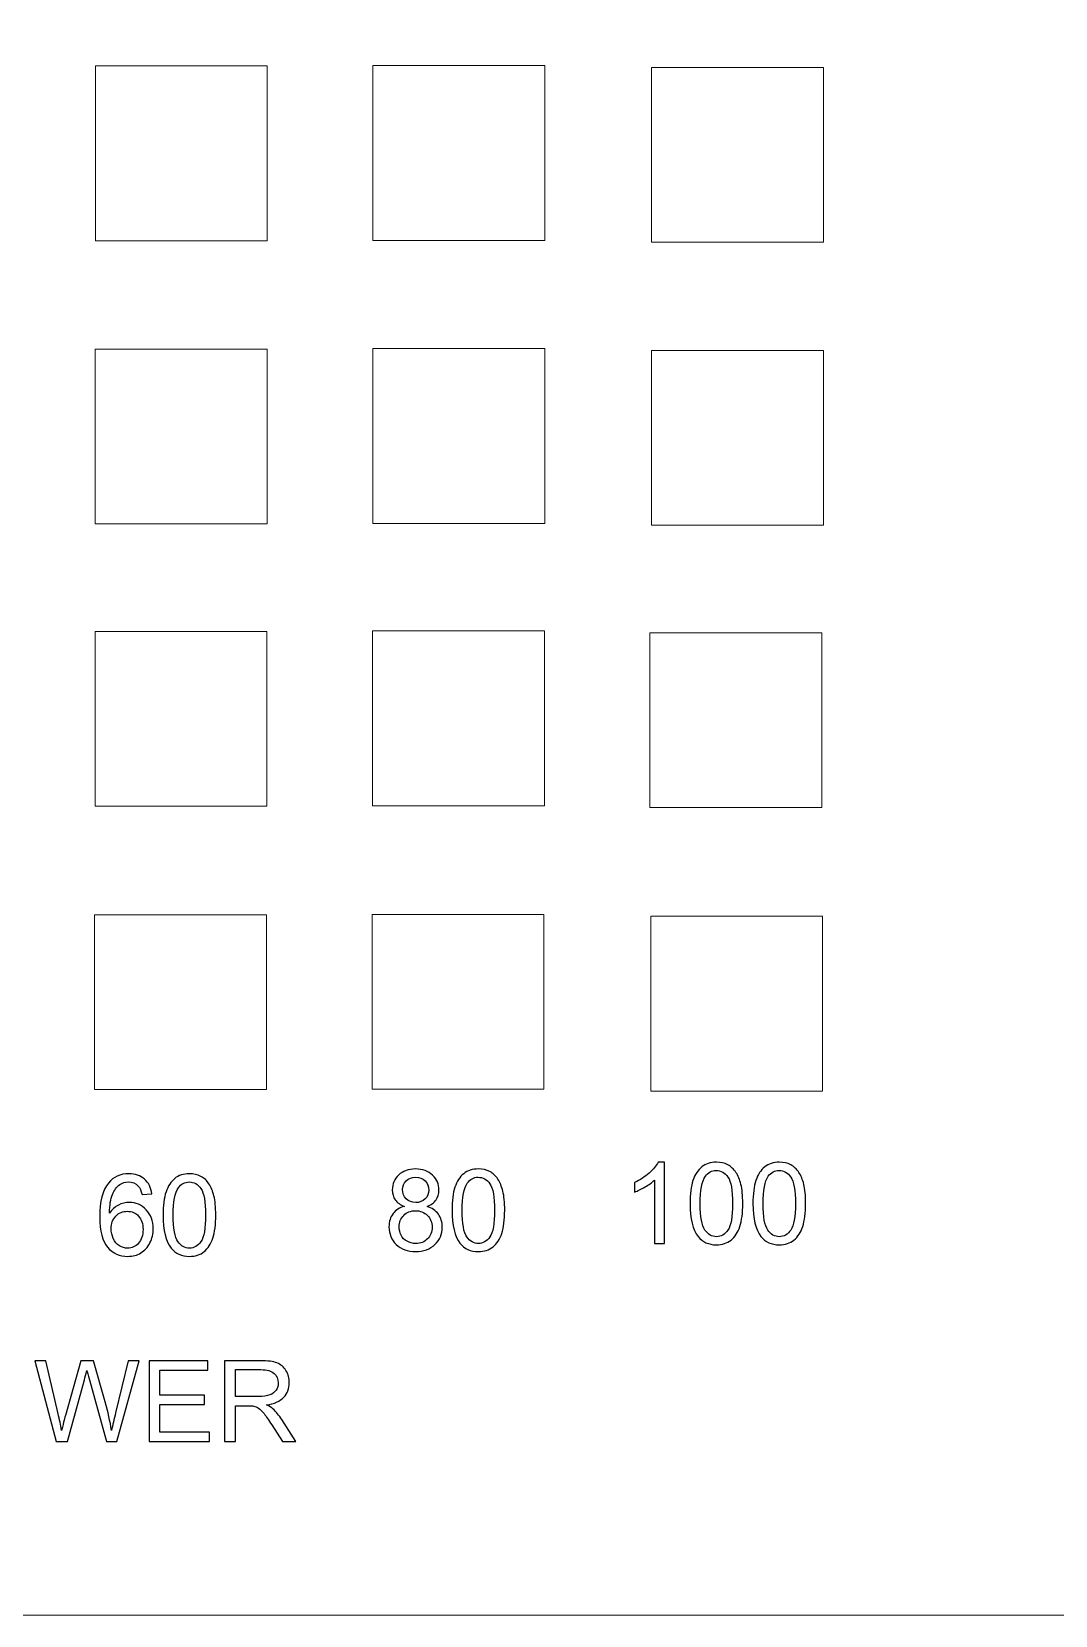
# Model space of a CAD drawing. Header units: centimetres. Extents: x -5.3 to 8.7, y 2.6 to 13.2.
# Drawn here: x -1.89 to 1.63, y 2.65 to 8.09 of the extents above; entities that cross this region are included whole.
import ezdxf

# ---------------------------------------------------------------- set-up
doc = ezdxf.new("R2010")
doc.units = ezdxf.units.CM
doc.header["$MEASUREMENT"] = 0
doc.layers.add('Layer 1', color=7, linetype='Continuous')

msp = doc.modelspace()

# ---------------------------------------------------------------- linework, layer by layer
at = {"layer": 'Layer 1', "color": 250, "lineweight": 9}
for points in [[(-5.3368, 2.64968), (8.73188, 2.64968), (8.73188, 13.15154), (-5.3368, 13.15154), (-5.3368, 2.64968)], [(-1.66745, 7.36774), (-1.07749, 7.36774), (-1.07749, 7.96774), (-1.66745, 7.96774), (-1.66745, 7.36774)], [(-0.71506, 7.36902), (-0.1251, 7.36902), (-0.1251, 7.96902), (-0.71506, 7.96902), (-0.71506, 7.36902)], [(0.24135, 7.36267), (0.83131, 7.36267), (0.83131, 7.96267), (0.24135, 7.96267), (0.24135, 7.36267)], [(-1.66788, 6.39622), (-1.07792, 6.39622), (-1.07792, 6.99622), (-1.66788, 6.99622), (-1.66788, 6.39622)], [(-0.71549, 6.3975), (-0.12553, 6.3975), (-0.12553, 6.9975), (-0.71549, 6.9975), (-0.71549, 6.3975)], [(0.24092, 6.39115), (0.83088, 6.39115), (0.83088, 6.99115), (0.24092, 6.99115), (0.24092, 6.39115)], [(-1.66859, 5.42714), (-1.07863, 5.42714), (-1.07863, 6.02714), (-1.66859, 6.02714), (-1.66859, 5.42714)], [(-0.7162, 5.42842), (-0.12624, 5.42842), (-0.12624, 6.02842), (-0.7162, 6.02842), (-0.7162, 5.42842)], [(0.23554, 5.42207), (0.8255, 5.42207), (0.8255, 6.02207), (0.23554, 6.02207), (0.23554, 5.42207)], [(-0.71818, 4.45549), (-0.12822, 4.45549), (-0.12822, 5.05549), (-0.71818, 5.05549), (-0.71818, 4.45549)], [(-1.67057, 4.45421), (-1.08061, 4.45421), (-1.08061, 5.05421), (-1.67057, 5.05421), (-1.67057, 4.45421)], [(0.23823, 4.44914), (0.82819, 4.44914), (0.82819, 5.04914), (0.23823, 5.04914), (0.23823, 4.44914)]]:
    msp.add_lwpolyline(points, close=True, dxfattribs=at)
at = {"layer": 'Layer 1', "color": 250}
for points, knots in [([(0.28537, 3.92603), (0.28537, 3.92603), (0.25122, 3.92603), (0.25122, 3.92603), (0.25122, 3.92603), (0.25122, 4.14347), (0.25122, 4.14347), (0.24301, 4.13558), (0.2322, 4.12776), (0.21888, 4.11993), (0.20556, 4.1121), (0.19353, 4.10622), (0.18292, 4.10234), (0.18292, 4.10234), (0.18292, 4.13532), (0.18292, 4.13532), (0.202, 4.14425), (0.21869, 4.15511), (0.23298, 4.16792), (0.24727, 4.18066), (0.25743, 4.19302), (0.26338, 4.20505), (0.26338, 4.20505), (0.28537, 4.20505), (0.28537, 4.20505), (0.28537, 4.20505), (0.28537, 3.92603), (0.28537, 3.92603)], [0, 0, 0, 0, 0.1111111, 0.1111111, 0.1111111, 0.2222222, 0.2222222, 0.2222222, 0.3333333, 0.3333333, 0.3333333, 0.4444444, 0.4444444, 0.4444444, 0.5555556, 0.5555556, 0.5555556, 0.6666667, 0.6666667, 0.6666667, 0.7777778, 0.7777778, 0.7777778, 0.8888889, 0.8888889, 0.8888889, 1, 1, 1, 1]), ([(0.37314, 4.06314), (0.37314, 4.09594), (0.3765, 4.12245), (0.38323, 4.1425), (0.39002, 4.16262), (0.40004, 4.17807), (0.41337, 4.18888), (0.42663, 4.19968), (0.44338, 4.20505), (0.46356, 4.20505), (0.47843, 4.20505), (0.4915, 4.20207), (0.50282, 4.19606), (0.51407, 4.19004), (0.52338, 4.18137), (0.53063, 4.17006), (0.53787, 4.1588), (0.54356, 4.14503), (0.5477, 4.12879), (0.5519, 4.11256), (0.55397, 4.09063), (0.55397, 4.06314), (0.55397, 4.03055), (0.55061, 4.00416), (0.54395, 3.98411), (0.53729, 3.964), (0.52726, 3.94854), (0.51394, 3.93767), (0.50068, 3.92681), (0.48386, 3.92137), (0.46356, 3.92137), (0.43685, 3.92137), (0.41583, 3.93088), (0.40056, 3.94996), (0.38226, 3.97324), (0.37314, 4.01095), (0.37314, 4.06314)], [0, 0, 0, 0, 0.0833333, 0.0833333, 0.0833333, 0.1666667, 0.1666667, 0.1666667, 0.25, 0.25, 0.25, 0.3333333, 0.3333333, 0.3333333, 0.4166667, 0.4166667, 0.4166667, 0.5, 0.5, 0.5, 0.5833333, 0.5833333, 0.5833333, 0.6666667, 0.6666667, 0.6666667, 0.75, 0.75, 0.75, 0.8333333, 0.8333333, 0.8333333, 0.9166667, 0.9166667, 0.9166667, 1, 1, 1, 1]), ([(0.58897, 4.06314), (0.58897, 4.09594), (0.59233, 4.12245), (0.59906, 4.1425), (0.60585, 4.16262), (0.61587, 4.17807), (0.6292, 4.18888), (0.64246, 4.19968), (0.65921, 4.20505), (0.67939, 4.20505), (0.69426, 4.20505), (0.70733, 4.20207), (0.71865, 4.19606), (0.7299, 4.19004), (0.73921, 4.18137), (0.74646, 4.17006), (0.7537, 4.1588), (0.75939, 4.14503), (0.76353, 4.12879), (0.76773, 4.11256), (0.7698, 4.09063), (0.7698, 4.06314), (0.7698, 4.03055), (0.76644, 4.00416), (0.75978, 3.98411), (0.75312, 3.964), (0.74309, 3.94854), (0.72977, 3.93767), (0.71651, 3.92681), (0.69969, 3.92137), (0.67939, 3.92137), (0.65268, 3.92137), (0.63166, 3.93088), (0.61639, 3.94996), (0.59809, 3.97324), (0.58897, 4.01095), (0.58897, 4.06314)], [0, 0, 0, 0, 0.0833333, 0.0833333, 0.0833333, 0.1666667, 0.1666667, 0.1666667, 0.25, 0.25, 0.25, 0.3333333, 0.3333333, 0.3333333, 0.4166667, 0.4166667, 0.4166667, 0.5, 0.5, 0.5, 0.5833333, 0.5833333, 0.5833333, 0.6666667, 0.6666667, 0.6666667, 0.75, 0.75, 0.75, 0.8333333, 0.8333333, 0.8333333, 0.9166667, 0.9166667, 0.9166667, 1, 1, 1, 1]), ([(-1.47372, 4.09635), (-1.47372, 4.09635), (-1.50748, 4.09363), (-1.50748, 4.09363), (-1.51052, 4.10702), (-1.51485, 4.11679), (-1.52048, 4.12287), (-1.52973, 4.13263), (-1.54118, 4.13748), (-1.55476, 4.13748), (-1.56569, 4.13748), (-1.57539, 4.13445), (-1.58373, 4.12837), (-1.59447, 4.12054), (-1.60288, 4.10916), (-1.60915, 4.09415), (-1.61536, 4.07908), (-1.61859, 4.05767), (-1.61885, 4.02993), (-1.61064, 4.04241), (-1.60055, 4.05172), (-1.58865, 4.05774), (-1.57675, 4.06382), (-1.56433, 4.06686), (-1.55127, 4.06686), (-1.5285, 4.06686), (-1.5091, 4.05845), (-1.49306, 4.0417), (-1.47708, 4.02495), (-1.46906, 4.00335), (-1.46906, 3.97676), (-1.46906, 3.9593), (-1.47281, 3.94313), (-1.48032, 3.92813), (-1.48788, 3.91312), (-1.49817, 3.90167), (-1.51136, 3.89372), (-1.52449, 3.88576), (-1.53943, 3.88175), (-1.55612, 3.88175), (-1.58451, 3.88175), (-1.60773, 3.89223), (-1.62571, 3.91312), (-1.64362, 3.93401), (-1.65261, 3.96848), (-1.65261, 4.01647), (-1.65261, 4.07016), (-1.64265, 4.10922), (-1.6228, 4.1336), (-1.60546, 4.15482), (-1.58212, 4.16543), (-1.55269, 4.16543), (-1.53083, 4.16543), (-1.51285, 4.15928), (-1.49888, 4.14706), (-1.48491, 4.13483), (-1.4765, 4.11795), (-1.47372, 4.09635)], [0, 0, 0, 0, 0.0526316, 0.0526316, 0.0526316, 0.1052632, 0.1052632, 0.1052632, 0.1578947, 0.1578947, 0.1578947, 0.2105263, 0.2105263, 0.2105263, 0.2631579, 0.2631579, 0.2631579, 0.3157895, 0.3157895, 0.3157895, 0.3684211, 0.3684211, 0.3684211, 0.4210526, 0.4210526, 0.4210526, 0.4736842, 0.4736842, 0.4736842, 0.5263158, 0.5263158, 0.5263158, 0.5789474, 0.5789474, 0.5789474, 0.6315789, 0.6315789, 0.6315789, 0.6842105, 0.6842105, 0.6842105, 0.7368421, 0.7368421, 0.7368421, 0.7894737, 0.7894737, 0.7894737, 0.8421053, 0.8421053, 0.8421053, 0.8947368, 0.8947368, 0.8947368, 0.9473684, 0.9473684, 0.9473684, 1, 1, 1, 1]), ([(-1.43523, 4.02352), (-1.43523, 4.05632), (-1.43187, 4.08283), (-1.42514, 4.10288), (-1.41835, 4.123), (-1.40833, 4.13845), (-1.395, 4.14926), (-1.38174, 4.16006), (-1.36499, 4.16543), (-1.34481, 4.16543), (-1.32994, 4.16543), (-1.31687, 4.16245), (-1.30555, 4.15644), (-1.2943, 4.15042), (-1.28499, 4.14175), (-1.27774, 4.13044), (-1.2705, 4.11918), (-1.26481, 4.10541), (-1.26067, 4.08917), (-1.25647, 4.07294), (-1.2544, 4.05101), (-1.2544, 4.02352), (-1.2544, 3.99093), (-1.25776, 3.96454), (-1.26442, 3.94449), (-1.27108, 3.92438), (-1.28111, 3.90892), (-1.29443, 3.89805), (-1.30769, 3.88719), (-1.32451, 3.88175), (-1.34481, 3.88175), (-1.37152, 3.88175), (-1.39254, 3.89126), (-1.40781, 3.91034), (-1.42611, 3.93362), (-1.43523, 3.97133), (-1.43523, 4.02352)], [0, 0, 0, 0, 0.0833333, 0.0833333, 0.0833333, 0.1666667, 0.1666667, 0.1666667, 0.25, 0.25, 0.25, 0.3333333, 0.3333333, 0.3333333, 0.4166667, 0.4166667, 0.4166667, 0.5, 0.5, 0.5, 0.5833333, 0.5833333, 0.5833333, 0.6666667, 0.6666667, 0.6666667, 0.75, 0.75, 0.75, 0.8333333, 0.8333333, 0.8333333, 0.9166667, 0.9166667, 0.9166667, 1, 1, 1, 1]), ([(-1.40031, 4.0234), (-1.40031, 3.97767), (-1.395, 3.94727), (-1.38433, 3.93227), (-1.37366, 3.9172), (-1.36047, 3.90969), (-1.34481, 3.90969), (-1.32916, 3.90969), (-1.31597, 3.91726), (-1.3053, 3.93233), (-1.29462, 3.94746), (-1.28932, 3.9778), (-1.28932, 4.0234), (-1.28932, 4.06912), (-1.29462, 4.09952), (-1.3053, 4.11452), (-1.3159, 4.12959), (-1.32923, 4.1371), (-1.3452, 4.1371), (-1.36085, 4.1371), (-1.3734, 4.13044), (-1.38278, 4.11718), (-1.39449, 4.1003), (-1.40031, 4.06899), (-1.40031, 4.0234)], [0, 0, 0, 0, 0.125, 0.125, 0.125, 0.25, 0.25, 0.25, 0.375, 0.375, 0.375, 0.5, 0.5, 0.5, 0.625, 0.625, 0.625, 0.75, 0.75, 0.75, 0.875, 0.875, 0.875, 1, 1, 1, 1]), ([(-0.60698, 4.05333), (-0.62114, 4.05851), (-0.63162, 4.06594), (-0.63848, 4.07552), (-0.64527, 4.08515), (-0.6487, 4.09667), (-0.6487, 4.11005), (-0.6487, 4.1303), (-0.64145, 4.14724), (-0.62696, 4.16102), (-0.61241, 4.17479), (-0.59314, 4.18172), (-0.56901, 4.18172), (-0.54483, 4.18172), (-0.52529, 4.17467), (-0.51055, 4.16057), (-0.4958, 4.14647), (-0.48843, 4.12933), (-0.48843, 4.10908), (-0.48843, 4.09621), (-0.49179, 4.08496), (-0.49852, 4.07545), (-0.50524, 4.06588), (-0.51546, 4.05851), (-0.52924, 4.05333), (-0.51223, 4.04777), (-0.49936, 4.03884), (-0.4905, 4.02643), (-0.48164, 4.01407), (-0.47717, 3.99933), (-0.47717, 3.98212), (-0.47717, 3.95839), (-0.48558, 3.93847), (-0.50233, 3.9223), (-0.51915, 3.90613), (-0.5412, 3.89804), (-0.56856, 3.89804), (-0.59592, 3.89804), (-0.61797, 3.90613), (-0.63479, 3.92236), (-0.65154, 3.9386), (-0.65995, 3.95884), (-0.65995, 3.98309), (-0.65995, 4.00114), (-0.65536, 4.01627), (-0.64617, 4.02843), (-0.63699, 4.04066), (-0.62392, 4.04893), (-0.60698, 4.05333)], [0, 0, 0, 0, 0.0625, 0.0625, 0.0625, 0.125, 0.125, 0.125, 0.1875, 0.1875, 0.1875, 0.25, 0.25, 0.25, 0.3125, 0.3125, 0.3125, 0.375, 0.375, 0.375, 0.4375, 0.4375, 0.4375, 0.5, 0.5, 0.5, 0.5625, 0.5625, 0.5625, 0.625, 0.625, 0.625, 0.6875, 0.6875, 0.6875, 0.75, 0.75, 0.75, 0.8125, 0.8125, 0.8125, 0.875, 0.875, 0.875, 0.9375, 0.9375, 0.9375, 1, 1, 1, 1]), ([(-0.61377, 4.11128), (-0.61377, 4.09809), (-0.60957, 4.08735), (-0.60122, 4.07901), (-0.59282, 4.07067), (-0.58182, 4.06646), (-0.56817, 4.06646), (-0.55491, 4.06646), (-0.54418, 4.0706), (-0.53584, 4.07888), (-0.52749, 4.08716), (-0.52335, 4.09731), (-0.52335, 4.10934), (-0.52335, 4.12189), (-0.52762, 4.13243), (-0.53622, 4.14097), (-0.54476, 4.14951), (-0.55556, 4.15377), (-0.56856, 4.15377), (-0.58169, 4.15377), (-0.59249, 4.14957), (-0.60103, 4.14123), (-0.6095, 4.13288), (-0.61377, 4.12292), (-0.61377, 4.11128)], [0, 0, 0, 0, 0.125, 0.125, 0.125, 0.25, 0.25, 0.25, 0.375, 0.375, 0.375, 0.5, 0.5, 0.5, 0.625, 0.625, 0.625, 0.75, 0.75, 0.75, 0.875, 0.875, 0.875, 1, 1, 1, 1]), ([(-0.44373, 4.03981), (-0.44373, 4.07261), (-0.44037, 4.09912), (-0.43364, 4.11917), (-0.42685, 4.13929), (-0.41683, 4.15474), (-0.4035, 4.16555), (-0.39024, 4.17635), (-0.37349, 4.18172), (-0.35331, 4.18172), (-0.33844, 4.18172), (-0.32537, 4.17874), (-0.31405, 4.17273), (-0.3028, 4.16671), (-0.29349, 4.15804), (-0.28624, 4.14673), (-0.279, 4.13547), (-0.27331, 4.1217), (-0.26917, 4.10546), (-0.26497, 4.08923), (-0.2629, 4.0673), (-0.2629, 4.03981), (-0.2629, 4.00722), (-0.26626, 3.98083), (-0.27292, 3.96078), (-0.27958, 3.94067), (-0.28961, 3.92521), (-0.30293, 3.91434), (-0.31619, 3.90348), (-0.33301, 3.89804), (-0.35331, 3.89804), (-0.38002, 3.89804), (-0.40104, 3.90755), (-0.41631, 3.92663), (-0.43461, 3.94991), (-0.44373, 3.98762), (-0.44373, 4.03981)], [0, 0, 0, 0, 0.0833333, 0.0833333, 0.0833333, 0.1666667, 0.1666667, 0.1666667, 0.25, 0.25, 0.25, 0.3333333, 0.3333333, 0.3333333, 0.4166667, 0.4166667, 0.4166667, 0.5, 0.5, 0.5, 0.5833333, 0.5833333, 0.5833333, 0.6666667, 0.6666667, 0.6666667, 0.75, 0.75, 0.75, 0.8333333, 0.8333333, 0.8333333, 0.9166667, 0.9166667, 0.9166667, 1, 1, 1, 1]), ([(-0.40881, 4.03969), (-0.40881, 3.99396), (-0.4035, 3.96356), (-0.39283, 3.94856), (-0.38216, 3.93349), (-0.36897, 3.92598), (-0.35331, 3.92598), (-0.33766, 3.92598), (-0.32447, 3.93355), (-0.3138, 3.94862), (-0.30312, 3.96375), (-0.29782, 3.99409), (-0.29782, 4.03969), (-0.29782, 4.08541), (-0.30312, 4.11581), (-0.3138, 4.13081), (-0.3244, 4.14588), (-0.33773, 4.15339), (-0.3537, 4.15339), (-0.36935, 4.15339), (-0.3819, 4.14673), (-0.39128, 4.13347), (-0.40299, 4.11659), (-0.40881, 4.08528), (-0.40881, 4.03969)], [0, 0, 0, 0, 0.125, 0.125, 0.125, 0.25, 0.25, 0.25, 0.375, 0.375, 0.375, 0.5, 0.5, 0.5, 0.625, 0.625, 0.625, 0.75, 0.75, 0.75, 0.875, 0.875, 0.875, 1, 1, 1, 1]), ([(0.40806, 4.06302), (0.40806, 4.01729), (0.41337, 3.98689), (0.42404, 3.97189), (0.43471, 3.95682), (0.4479, 3.94931), (0.46356, 3.94931), (0.47921, 3.94931), (0.4924, 3.95688), (0.50307, 3.97195), (0.51375, 3.98708), (0.51905, 4.01742), (0.51905, 4.06302), (0.51905, 4.10874), (0.51375, 4.13914), (0.50307, 4.15414), (0.49247, 4.16921), (0.47914, 4.17672), (0.46317, 4.17672), (0.44752, 4.17672), (0.43497, 4.17006), (0.42559, 4.1568), (0.41388, 4.13992), (0.40806, 4.10861), (0.40806, 4.06302)], [0, 0, 0, 0, 0.125, 0.125, 0.125, 0.25, 0.25, 0.25, 0.375, 0.375, 0.375, 0.5, 0.5, 0.5, 0.625, 0.625, 0.625, 0.75, 0.75, 0.75, 0.875, 0.875, 0.875, 1, 1, 1, 1]), ([(0.62389, 4.06302), (0.62389, 4.01729), (0.6292, 3.98689), (0.63987, 3.97189), (0.65054, 3.95682), (0.66373, 3.94931), (0.67939, 3.94931), (0.69504, 3.94931), (0.70823, 3.95688), (0.7189, 3.97195), (0.72958, 3.98708), (0.73488, 4.01742), (0.73488, 4.06302), (0.73488, 4.10874), (0.72958, 4.13914), (0.7189, 4.15414), (0.7083, 4.16921), (0.69497, 4.17672), (0.679, 4.17672), (0.66335, 4.17672), (0.6508, 4.17006), (0.64142, 4.1568), (0.62971, 4.13992), (0.62389, 4.10861), (0.62389, 4.06302)], [0, 0, 0, 0, 0.125, 0.125, 0.125, 0.25, 0.25, 0.25, 0.375, 0.375, 0.375, 0.5, 0.5, 0.5, 0.625, 0.625, 0.625, 0.75, 0.75, 0.75, 0.875, 0.875, 0.875, 1, 1, 1, 1]), ([(-1.61342, 3.97644), (-1.61342, 3.96467), (-1.6109, 3.95342), (-1.60592, 3.94268), (-1.60094, 3.93194), (-1.59395, 3.92379), (-1.58509, 3.91817), (-1.57617, 3.91254), (-1.56672, 3.90969), (-1.5567, 3.90969), (-1.54215, 3.90969), (-1.52973, 3.91551), (-1.51944, 3.92716), (-1.50916, 3.9388), (-1.50399, 3.95458), (-1.50399, 3.97456), (-1.50399, 3.99377), (-1.5091, 4.00891), (-1.51925, 4.01997), (-1.5294, 4.03103), (-1.54234, 4.03659), (-1.55806, 4.03659), (-1.57345, 4.03659), (-1.58658, 4.03103), (-1.59732, 4.01997), (-1.60805, 4.00891), (-1.61342, 3.99442), (-1.61342, 3.97644)], [0, 0, 0, 0, 0.1111111, 0.1111111, 0.1111111, 0.2222222, 0.2222222, 0.2222222, 0.3333333, 0.3333333, 0.3333333, 0.4444444, 0.4444444, 0.4444444, 0.5555556, 0.5555556, 0.5555556, 0.6666667, 0.6666667, 0.6666667, 0.7777778, 0.7777778, 0.7777778, 0.8888889, 0.8888889, 0.8888889, 1, 1, 1, 1]), ([(-0.62502, 3.98283), (-0.62502, 3.97307), (-0.62276, 3.96369), (-0.61823, 3.95457), (-0.61371, 3.94552), (-0.60685, 3.93847), (-0.59767, 3.93349), (-0.58855, 3.92851), (-0.57872, 3.92598), (-0.5683, 3.92598), (-0.55187, 3.92598), (-0.53842, 3.93122), (-0.52788, 3.9417), (-0.51734, 3.95218), (-0.5121, 3.9655), (-0.5121, 3.98167), (-0.5121, 3.9981), (-0.51753, 4.01168), (-0.52833, 4.02242), (-0.5392, 4.03315), (-0.55291, 4.03852), (-0.5694, 4.03852), (-0.58557, 4.03852), (-0.59883, 4.03322), (-0.60931, 4.02261), (-0.61979, 4.012), (-0.62502, 3.99874), (-0.62502, 3.98283)], [0, 0, 0, 0, 0.1111111, 0.1111111, 0.1111111, 0.2222222, 0.2222222, 0.2222222, 0.3333333, 0.3333333, 0.3333333, 0.4444444, 0.4444444, 0.4444444, 0.5555556, 0.5555556, 0.5555556, 0.6666667, 0.6666667, 0.6666667, 0.7777778, 0.7777778, 0.7777778, 0.8888889, 0.8888889, 0.8888889, 1, 1, 1, 1]), ([(-1.80193, 3.24576), (-1.80193, 3.24576), (-1.87508, 3.52361), (-1.87508, 3.52361), (-1.87508, 3.52361), (-1.83699, 3.52361), (-1.83699, 3.52361), (-1.83699, 3.52361), (-1.79527, 3.34142), (-1.79527, 3.34142), (-1.79074, 3.32234), (-1.78673, 3.30339), (-1.78331, 3.28463), (-1.776, 3.31425), (-1.77173, 3.33133), (-1.7705, 3.33585), (-1.7705, 3.33585), (-1.71798, 3.52361), (-1.71798, 3.52361), (-1.71798, 3.52361), (-1.67368, 3.52361), (-1.67368, 3.52361), (-1.67368, 3.52361), (-1.63384, 3.38294), (-1.63384, 3.38294), (-1.62407, 3.34801), (-1.61683, 3.31522), (-1.61217, 3.28463), (-1.60849, 3.30216), (-1.60376, 3.32227), (-1.59801, 3.34497), (-1.59801, 3.34497), (-1.55461, 3.52361), (-1.55461, 3.52361), (-1.55461, 3.52361), (-1.51768, 3.52361), (-1.51768, 3.52361), (-1.51768, 3.52361), (-1.59374, 3.24576), (-1.59374, 3.24576), (-1.59374, 3.24576), (-1.62951, 3.24576), (-1.62951, 3.24576), (-1.62951, 3.24576), (-1.68778, 3.45745), (-1.68778, 3.45745), (-1.6927, 3.47517), (-1.69567, 3.48603), (-1.69677, 3.49004), (-1.69994, 3.47737), (-1.70278, 3.4665), (-1.70524, 3.45751), (-1.70524, 3.45751), (-1.76352, 3.24576), (-1.76352, 3.24576), (-1.76352, 3.24576), (-1.80193, 3.24576), (-1.80193, 3.24576)], [0, 0, 0, 0, 0.0526316, 0.0526316, 0.0526316, 0.1052632, 0.1052632, 0.1052632, 0.1578947, 0.1578947, 0.1578947, 0.2105263, 0.2105263, 0.2105263, 0.2631579, 0.2631579, 0.2631579, 0.3157895, 0.3157895, 0.3157895, 0.3684211, 0.3684211, 0.3684211, 0.4210526, 0.4210526, 0.4210526, 0.4736842, 0.4736842, 0.4736842, 0.5263158, 0.5263158, 0.5263158, 0.5789474, 0.5789474, 0.5789474, 0.6315789, 0.6315789, 0.6315789, 0.6842105, 0.6842105, 0.6842105, 0.7368421, 0.7368421, 0.7368421, 0.7894737, 0.7894737, 0.7894737, 0.8421053, 0.8421053, 0.8421053, 0.8947368, 0.8947368, 0.8947368, 0.9473684, 0.9473684, 0.9473684, 1, 1, 1, 1]), ([(-1.48282, 3.24576), (-1.48282, 3.24576), (-1.48282, 3.52361), (-1.48282, 3.52361), (-1.48282, 3.52361), (-1.2822, 3.52361), (-1.2822, 3.52361), (-1.2822, 3.52361), (-1.2822, 3.49101), (-1.2822, 3.49101), (-1.2822, 3.49101), (-1.44596, 3.49101), (-1.44596, 3.49101), (-1.44596, 3.49101), (-1.44596, 3.40564), (-1.44596, 3.40564), (-1.44596, 3.40564), (-1.29267, 3.40564), (-1.29267, 3.40564), (-1.29267, 3.40564), (-1.29267, 3.37304), (-1.29267, 3.37304), (-1.29267, 3.37304), (-1.44596, 3.37304), (-1.44596, 3.37304), (-1.44596, 3.37304), (-1.44596, 3.27836), (-1.44596, 3.27836), (-1.44596, 3.27836), (-1.2756, 3.27836), (-1.2756, 3.27836), (-1.2756, 3.27836), (-1.2756, 3.24576), (-1.2756, 3.24576), (-1.2756, 3.24576), (-1.48282, 3.24576), (-1.48282, 3.24576)], [0, 0, 0, 0, 0.0833333, 0.0833333, 0.0833333, 0.1666667, 0.1666667, 0.1666667, 0.25, 0.25, 0.25, 0.3333333, 0.3333333, 0.3333333, 0.4166667, 0.4166667, 0.4166667, 0.5, 0.5, 0.5, 0.5833333, 0.5833333, 0.5833333, 0.6666667, 0.6666667, 0.6666667, 0.75, 0.75, 0.75, 0.8333333, 0.8333333, 0.8333333, 0.9166667, 0.9166667, 0.9166667, 1, 1, 1, 1]), ([(-1.22398, 3.24576), (-1.22398, 3.24576), (-1.22398, 3.52361), (-1.22398, 3.52361), (-1.22398, 3.52361), (-1.10084, 3.52361), (-1.10084, 3.52361), (-1.07607, 3.52361), (-1.05725, 3.52109), (-1.04438, 3.51611), (-1.03151, 3.51113), (-1.02122, 3.50233), (-1.01353, 3.48972), (-1.00583, 3.47711), (-1.00201, 3.46314), (-1.00201, 3.44787), (-1.00201, 3.42815), (-1.00842, 3.41153), (-1.02116, 3.39801), (-1.0339, 3.38449), (-1.05356, 3.37595), (-1.08021, 3.37227), (-1.07044, 3.36761), (-1.06307, 3.36295), (-1.05802, 3.35843), (-1.04729, 3.3486), (-1.03713, 3.33624), (-1.02762, 3.32143), (-1.02762, 3.32143), (-0.97957, 3.24576), (-0.97957, 3.24576), (-0.97957, 3.24576), (-1.02549, 3.24576), (-1.02549, 3.24576), (-1.02549, 3.24576), (-1.06223, 3.30358), (-1.06223, 3.30358), (-1.0729, 3.32033), (-1.08176, 3.33307), (-1.08868, 3.34193), (-1.09566, 3.35079), (-1.10187, 3.35694), (-1.10737, 3.3605), (-1.1128, 3.36399), (-1.11843, 3.36645), (-1.12412, 3.36787), (-1.12826, 3.36871), (-1.13505, 3.36916), (-1.14456, 3.36916), (-1.14456, 3.36916), (-1.18712, 3.36916), (-1.18712, 3.36916), (-1.18712, 3.36916), (-1.18712, 3.24576), (-1.18712, 3.24576), (-1.18712, 3.24576), (-1.22398, 3.24576), (-1.22398, 3.24576)], [0, 0, 0, 0, 0.0526316, 0.0526316, 0.0526316, 0.1052632, 0.1052632, 0.1052632, 0.1578947, 0.1578947, 0.1578947, 0.2105263, 0.2105263, 0.2105263, 0.2631579, 0.2631579, 0.2631579, 0.3157895, 0.3157895, 0.3157895, 0.3684211, 0.3684211, 0.3684211, 0.4210526, 0.4210526, 0.4210526, 0.4736842, 0.4736842, 0.4736842, 0.5263158, 0.5263158, 0.5263158, 0.5789474, 0.5789474, 0.5789474, 0.6315789, 0.6315789, 0.6315789, 0.6842105, 0.6842105, 0.6842105, 0.7368421, 0.7368421, 0.7368421, 0.7894737, 0.7894737, 0.7894737, 0.8421053, 0.8421053, 0.8421053, 0.8947368, 0.8947368, 0.8947368, 0.9473684, 0.9473684, 0.9473684, 1, 1, 1, 1]), ([(-1.18712, 3.40098), (-1.18712, 3.40098), (-1.10821, 3.40098), (-1.10821, 3.40098), (-1.0914, 3.40098), (-1.07833, 3.40273), (-1.06889, 3.40622), (-1.05945, 3.40965), (-1.05227, 3.41521), (-1.04742, 3.42291), (-1.0425, 3.43054), (-1.04004, 3.43882), (-1.04004, 3.44781), (-1.04004, 3.46094), (-1.04476, 3.4718), (-1.05427, 3.48028), (-1.06378, 3.48875), (-1.07878, 3.49295), (-1.09929, 3.49295), (-1.09929, 3.49295), (-1.18712, 3.49295), (-1.18712, 3.49295), (-1.18712, 3.49295), (-1.18712, 3.40098), (-1.18712, 3.40098)], [0, 0, 0, 0, 0.125, 0.125, 0.125, 0.25, 0.25, 0.25, 0.375, 0.375, 0.375, 0.5, 0.5, 0.5, 0.625, 0.625, 0.625, 0.75, 0.75, 0.75, 0.875, 0.875, 0.875, 1, 1, 1, 1])]:
    msp.add_open_spline(points, degree=3, knots=knots, dxfattribs=at)

doc.saveas('drawing.dxf')
